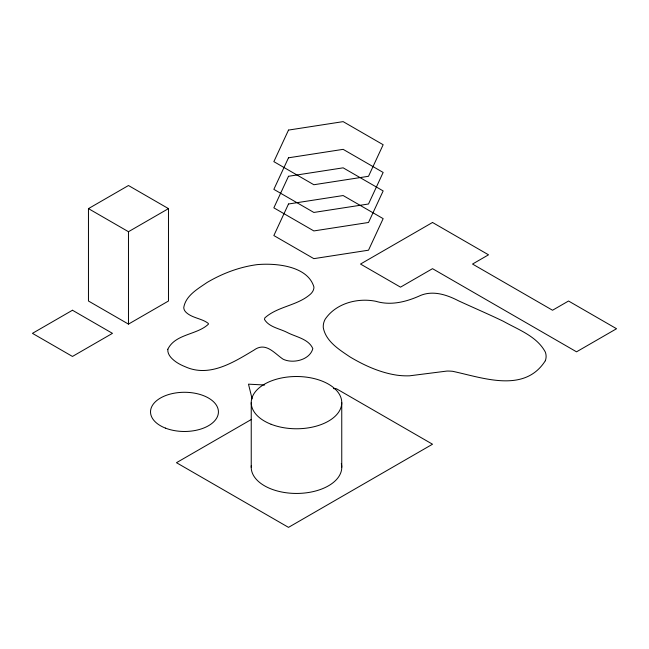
<?xml version="1.0" encoding="UTF-8"?>
<svg xmlns="http://www.w3.org/2000/svg" width="649" height="649" viewBox="0 0 649 649"><rect width="100%" height="100%" fill="white"/><g stroke="black" fill="none" stroke-linecap="round" stroke-linejoin="round"><path stroke-width="0.97" d="M88.459 208.621L128.47 185.517L168.472 208.621L168.472 301.014L128.47 324.111L88.459 301.014L88.459 208.621L128.47 231.717L168.472 208.621M251.268 419.514L176.471 462.696L288.497 527.369L432.518 444.216L336.498 388.783L333.464 388.621M264.67 385.011L248.486 384.159L252.12 398.859M341.755 402.583L341.755 467.256M251.236 402.696L251.236 467.377M128.47 231.717L128.47 324.111M341.301 463.597A45.26 26.13 0 0 1 298.11 493.427A45.26 26.13 0 0 1 251.35 465.447M167.823 349.259C167.304 354.638 171.725 358.783 175.684 361.696A45.097 26.033 0 0 0 185.079 366.677C209.392 377.799 233.453 362.353 253.84 350.2C265.709 341.447 274.162 353.21 283.094 359.189C292.975 364 309.849 360.008 312.834 348.602C308.599 338.867 295.895 336.993 287.264 332.491C279.727 328.548 269.132 327.218 264.492 319.486L264.792 317.953C277.658 306.239 297.558 305.768 310.66 293.981A22.975 13.264 0 0 0 313.938 287.069C307.756 265.741 275.476 262.918 257.036 264.646C239.367 267.007 222.388 273.432 207.08 282.477C197.929 288.813 185.776 295.498 183.772 307.464A16.541 9.548 0 0 0 186.628 312.859C192.858 318.237 201.936 318.44 208.288 323.405L208.483 324.111C197.174 335.006 175.238 333.756 167.823 349.259M288.497 130.084L273.854 161.642L313.856 184.738L368.51 176.285L383.153 144.727L343.143 121.631L288.497 130.084M288.497 157.804L273.854 189.354L313.856 212.45L368.51 203.997L383.153 172.447L343.143 149.351L288.497 157.804M288.497 176.285L273.854 207.834L313.856 230.93L368.51 222.477L383.153 190.928L343.143 167.831L288.497 176.285M288.497 203.997L273.854 235.555L313.856 258.651L368.51 250.198L383.153 218.64L343.143 195.544L288.497 203.997M545.33 360.739C524.457 393.627 482.929 377.75 452.629 371.301A30.828 17.799 0 0 0 446.999 371.058L409.592 375.812A43.134 24.905 0 0 1 396.937 375.179C380.168 372.656 364.422 365.541 349.965 356.901C339.208 349.633 325.993 341.504 323.307 327.81A42.753 24.686 0 0 1 325.1 319.332C335.809 303.294 357.648 297.567 375.925 301.314C390.349 305.663 405.146 302.158 418.573 296.333C431.861 289.746 446.374 294.508 458.648 300.876C473.559 307.723 488.64 314.197 503.421 321.32C518.226 329.684 536.861 336.214 545.314 352.05A36.214 20.914 0 0 1 545.33 360.739M72.461 310.246L32.45 333.351L72.461 356.447L112.464 333.351L72.461 310.246M432.518 222.477L360.503 264.054L400.514 287.15L432.518 268.67L576.539 351.823L616.55 328.727L568.54 301.014L552.542 310.246L472.529 264.054L488.527 254.814L432.518 222.477M165.446 428.113A33.951 19.6 0 0 0 218.34 413.275A33.951 19.6 0 0 0 169.64 394.251A33.951 19.6 0 0 0 165.446 428.113M271.128 424.284A45.26 26.13 0 0 0 341.642 404.505A45.26 26.13 0 0 0 276.717 379.138A45.26 26.13 0 0 0 271.128 424.284"/></g></svg>
